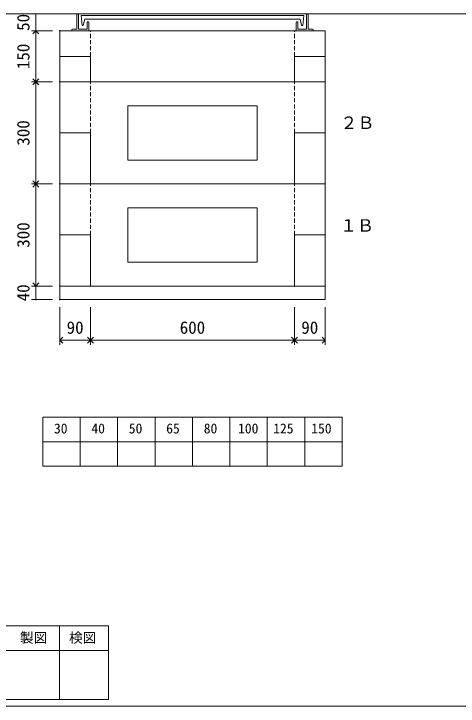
# Model space of a CAD drawing. Units: millimetres, scale not verified. Extents: x -4890 to 18490, y -2287 to 2287.
# Drawn here: x 540 to 1846, y -1988 to 47 of the extents above; entities that cross this region are included whole.
import ezdxf
from ezdxf.enums import TextEntityAlignment as Align

# ---------------------------------------------------------------- set-up
doc = ezdxf.new("R2010")
doc.units = ezdxf.units.MM
doc.header["$LTSCALE"] = 10
doc.header["$PDMODE"] = 32
doc.header["$PDSIZE"] = 2
for name, pattern in [('DASHED1', [1.8, 1.2, -0.6]), ('USER2', [50.8, 31.75, -6.35, 6.35, -6.35]), ('USER5', [3.185, 0.01, -3.175])]:
    doc.linetypes.add(name, pattern=pattern)
for name, color, linetype, lineweight in [('0-1_Defpoints', 7, 'USER2', 5), ('0-2_waku', 7, 'Continuous', 18), ('0-3_gaikei', 7, 'Continuous', 18), ('0-4_kakure', 7, 'USER5', 18), ('0-5_sunpou', 7, 'Continuous', 5), ('0-8_uchigawa', 6, 'Continuous', 18), ('0-A_futa', 3, 'Continuous', 18), ('0-B_GL', 4, 'Continuous', 18), ('0-D_文字１', 7, 'Continuous', 18)]:
    doc.layers.add(name, color=color, linetype=linetype, lineweight=lineweight)
doc.styles.add('ＭＳ ゴシック', font='')
doc.styles.get('ＭＳ ゴシック').set_extended_font_data('MS Gothic')

# ---------------------------------------------------------------- blocks, each defined once
blk = doc.blocks.new('_Open90')
at = {"layer": '0-5_sunpou'}
blk.add_line((0, 0), (-1, 0), dxfattribs=at)
blk.add_lwpolyline([(-0.5, 0.5), (0, 0), (-0.5, -0.5)], dxfattribs=at)
blk = doc.blocks.new('D71')
at = {"layer": '0-1_Defpoints'}
for p in [(2122.32, 1764.36), (2052.02, 1464.36), (2122.32, 1464.36)]:
    blk.add_point(p, dxfattribs=at)
at = {"layer": '0-5_sunpou'}
for p, q in [((2100.32, 1764.36), (2039.02, 1764.36)), ((2052.02, 1746.36), (2052.02, 1482.36)), ((2100.32, 1464.36), (2039.02, 1464.36))]:
    blk.add_line(p, q, dxfattribs=at)
at = {"layer": '0-5_sunpou', "xscale": 18, "yscale": 18}
for p, rotation in [((2052.02, 1764.36), 90), ((2052.02, 1464.36), 270)]:
    blk.add_blockref('_Open90', p, dxfattribs=dict(at, rotation=rotation))
at = {"layer": '0-5_sunpou', "style": 'ＭＳ ゴシック'}
blk.add_text('300', height=36.66, rotation=90, dxfattribs=at).set_placement((2044.02, 1576.86), align=Align.BOTTOM_LEFT)
blk = doc.blocks.new('D73')
at = {"layer": '0-1_Defpoints'}
for p in [(2122.32, 2064.36), (2052.02, 1764.36), (2122.32, 1764.36)]:
    blk.add_point(p, dxfattribs=at)
at = {"layer": '0-5_sunpou'}
for p, q in [((2100.32, 2064.36), (2039.02, 2064.36)), ((2052.02, 2046.36), (2052.02, 1782.36)), ((2100.32, 1764.36), (2039.02, 1764.36))]:
    blk.add_line(p, q, dxfattribs=at)
at = {"layer": '0-5_sunpou', "xscale": 18, "yscale": 18}
for p, rotation in [((2052.02, 2064.36), 90), ((2052.02, 1764.36), 270)]:
    blk.add_blockref('_Open90', p, dxfattribs=dict(at, rotation=rotation))
at = {"layer": '0-5_sunpou', "style": 'ＭＳ ゴシック'}
blk.add_text('300', height=36.66, rotation=90, dxfattribs=at).set_placement((2044.02, 1876.86), align=Align.BOTTOM_LEFT)
blk = doc.blocks.new('D74')
at = {"layer": '0-1_Defpoints'}
for p in [(2122.32, 2214.36), (2052.02, 2064.36), (2122.32, 2064.36)]:
    blk.add_point(p, dxfattribs=at)
at = {"layer": '0-5_sunpou'}
for p, q in [((2100.32, 2214.36), (2039.02, 2214.36)), ((2052.02, 2196.36), (2052.02, 2082.36)), ((2100.32, 2064.36), (2039.02, 2064.36))]:
    blk.add_line(p, q, dxfattribs=at)
at = {"layer": '0-5_sunpou', "xscale": 18, "yscale": 18}
for p, rotation in [((2052.02, 2214.36), 90), ((2052.02, 2064.36), 270)]:
    blk.add_blockref('_Open90', p, dxfattribs=dict(at, rotation=rotation))
at = {"layer": '0-5_sunpou', "style": 'ＭＳ ゴシック'}
blk.add_text('150', height=36.66, rotation=90, dxfattribs=at).set_placement((2044.02, 2101.86), align=Align.BOTTOM_LEFT)
blk = doc.blocks.new('D62')
at = {"layer": '0-1_Defpoints'}
for p in [(2122.32, 1464.36), (2052.02, 1424.36), (2122.32, 1424.36)]:
    blk.add_point(p, dxfattribs=at)
at = {"layer": '0-5_sunpou'}
for p, q in [((2100.32, 1464.36), (2039.02, 1464.36)), ((2052.02, 1464.36), (2052.02, 1424.36)), ((2100.32, 1424.36), (2039.02, 1424.36))]:
    blk.add_line(p, q, dxfattribs=at)
at = {"layer": '0-5_sunpou', "style": 'ＭＳ ゴシック'}
blk.add_text('40', height=36.66, rotation=90, dxfattribs=at).set_placement((2044.02, 1419.36), align=Align.BOTTOM_LEFT)

msp = doc.modelspace()

# ---------------------------------------------------------------- linework, layer by layer
at = {"layer": '0-2_waku'}
for p, q in [((625, -1138.59), (625, -1282.59)), ((625, -1138.59), (625, -1282.59)), ((625, -1138.59), (625, -1282.59)), ((625, -1138.59), (625, -1282.59)), ((625, -1138.59), (1505, -1138.59)), ((735, -1138.59), (735, -1282.59)), ((845, -1138.59), (845, -1282.59)), ((845, -1138.59), (845, -1282.59)), ((955, -1138.59), (955, -1282.59)), ((1065, -1138.59), (1065, -1282.59)), ((1175, -1138.59), (1175, -1282.59)), ((1285, -1138.59), (1285, -1282.59)), ((1395, -1138.59), (1395, -1282.59)), ((1505, -1138.59), (1505, -1282.59)), ((625, -1210.59), (1505, -1210.59)), ((625, -1282.59), (1505, -1282.59)), ((-1210, -1751.59), (818, -1751.59)), ((674, -1751.59), (674, -1967.59)), ((818, -1751.59), (818, -1967.59)), ((-1210, -1823.59), (818, -1823.59)), ((-1210, -1967.59), (818, -1967.59)), ((-1230, -1987.59), (4890, -1987.59)), ((-1230, -1987.59), (4890, -1987.59)), ((-1230, -1987.59), (4890, -1987.59))]:
    msp.add_line(p, q, dxfattribs=at)
at = {"layer": '0-3_gaikei'}
for p, q in [((1455, -2.59), (675, -2.59)), ((1455, -2.59), (675, -2.59)), ((1455, -2.59), (675, -2.59)), ((1455, -2.59), (675, -2.59)), ((1455, -2.59), (675, -2.59)), ((1455, -2.59), (675, -2.59)), ((1455, -2.59), (675, -2.59)), ((1455, -2.59), (675, -2.59)), ((1455, -2.59), (675, -2.59)), ((1455, -2.59), (675, -2.59)), ((1455, -2.59), (675, -2.59)), ((1455, -2.59), (675, -2.59)), ((1455, -2.59), (675, -2.59)), ((1455, -2.59), (675, -2.59)), ((1455, -2.59), (675, -2.59)), ((1455, -2.59), (675, -2.59)), ((1455, -2.59), (675, -2.59)), ((1455, -2.59), (675, -2.59)), ((1455, -2.59), (675, -2.59)), ((1455, -2.59), (675, -2.59)), ((675, -2.59), (675, -152.59)), ((1365, -2.59), (765, -2.59)), ((1365, -2.59), (765, -2.59)), ((1365, -2.59), (765, -2.59)), ((1365, -2.59), (765, -2.59)), ((1365, -2.59), (765, -2.59)), ((1455, -2.59), (1455, -152.59)), ((765, -77.59), (675, -77.59)), ((765, -152.59), (765, -77.59)), ((1455, -77.59), (1365, -77.59)), ((1365, -152.59), (1365, -77.59)), ((675, -152.59), (675, -302.59)), ((675, -152.59), (675, -302.59)), ((1455, -152.59), (675, -152.59)), ((1455, -152.59), (1455, -302.59)), ((765, -302.59), (675, -302.59)), ((675, -302.59), (675, -452.59)), ((765, -302.59), (765, -452.59)), ((765, -302.59), (765, -452.59)), ((1365, -302.59), (1365, -452.59)), ((1455, -302.59), (1455, -452.59)), ((675, -452.59), (675, -602.59)), ((675, -452.59), (675, -602.59)), ((1455, -452.59), (675, -452.59)), ((1455, -452.59), (675, -452.59)), ((1455, -452.59), (675, -452.59)), ((1455, -452.59), (675, -452.59)), ((1455, -452.59), (675, -452.59)), ((1455, -452.59), (675, -452.59)), ((1365, -452.59), (765, -452.59)), ((1365, -452.59), (765, -452.59)), ((1455, -452.59), (1455, -602.59)), ((1455, -452.59), (1455, -602.59)), ((765, -602.59), (675, -602.59)), ((675, -602.59), (675, -752.59)), ((765, -602.59), (765, -752.59)), ((765, -602.59), (765, -752.59)), ((1365, -602.59), (1365, -752.59)), ((1455, -602.59), (1365, -602.59)), ((1455, -602.59), (1455, -752.59)), ((1455, -752.59), (675, -752.59)), ((1455, -752.59), (675, -752.59)), ((1455, -752.59), (675, -752.59)), ((675, -792.59), (675, -752.59)), ((1365, -752.59), (765, -752.59)), ((1455, -792.59), (1455, -752.59)), ((1455, -792.59), (675, -792.59)), ((1455, -792.59), (675, -792.59))]:
    msp.add_line(p, q, dxfattribs=at)
msp.add_lwpolyline([(1455, -152.59), (1455, -302.59), (1365, -302.59)], dxfattribs=at)
at = {"layer": '0-4_kakure', "linetype": 'DASHED1', "lineweight": 5}
for p, q in [((765, -77.59), (765, -2.59)), ((1365, -77.59), (1365, -2.59)), ((765, -302.59), (765, -152.59)), ((1365, -302.59), (1365, -152.59)), ((765, -602.59), (765, -452.59)), ((1365, -602.59), (1365, -452.59))]:
    msp.add_line(p, q, dxfattribs=at)
at = {"layer": '0-5_sunpou'}
for p, q in [((653, 47.41), (591.71, 47.41)), ((604.71, 47.41), (604.71, -2.59)), ((653, -2.59), (591.71, -2.59)), ((653, -2.59), (591.71, -2.59)), ((675, -814.59), (675, -925.04)), ((765, -814.59), (765, -925.04)), ((765, -814.59), (765, -925.04)), ((1365, -814.59), (1365, -925.04)), ((1365, -814.59), (1365, -925.04)), ((1455, -814.59), (1455, -925.04)), ((693, -912.04), (747, -912.04)), ((783, -912.04), (1347, -912.04)), ((1383, -912.04), (1437, -912.04))]:
    msp.add_line(p, q, dxfattribs=at)
at = {"layer": '0-8_uchigawa'}
for p, q in [((1255, -222.59), (875, -222.59)), ((1255, -222.59), (875, -222.59)), ((1255, -222.59), (875, -222.59)), ((875, -382.59), (875, -222.59)), ((1255, -222.59), (875, -222.59)), ((1255, -222.59), (875, -222.59)), ((1255, -222.59), (875, -222.59)), ((1255, -382.59), (1255, -222.59)), ((1255, -382.59), (875, -382.59)), ((1255, -382.59), (875, -382.59)), ((1255, -382.59), (875, -382.59)), ((875, -682.59), (875, -522.59)), ((1255, -522.59), (875, -522.59)), ((1255, -522.59), (1255, -682.59)), ((1255, -682.59), (1255, -522.59)), ((1255, -682.59), (875, -682.59)), ((1255, -682.59), (875, -682.59))]:
    msp.add_line(p, q, dxfattribs=at)
for points in [[(875, -222.59), (875, -382.59), (875, -222.59)], [(1255, -222.59), (1255, -382.59), (1255, -222.59)], [(1255, -522.59), (875, -522.59), (875, -682.59)]]:
    msp.add_lwpolyline(points, dxfattribs=at)
at = {"layer": '0-A_futa'}
for p, q in [((725, 45.41), (725, 2.41)), ((727, 47.41), (730, 47.41)), ((730, 47.41), (730, 2.41)), ((737.81, 42.91), (1392.14, 42.91)), ((737.81, 42.91), (740.3, 12.91)), ((1392.14, 42.91), (1389.89, 12.91)), ((1400, 47.41), (1400, 2.41)), ((1400, 47.41), (1403, 47.41)), ((1405, 45.41), (1405, 2.41)), ((748.33, 31.91), (744.01, 12.91)), ((748.33, 31.91), (1381.67, 31.91)), ((755, 22.41), (755, 2.41)), ((757, 24.41), (758, 24.41)), ((760, 22.41), (760, -2.59)), ((1370, 22.41), (1370, -2.59)), ((1373, 24.41), (1372, 24.41)), ((1375, 22.41), (1375, 2.41)), ((1381.67, 31.91), (1385.99, 12.91)), ((710, 0.41), (710, -0.59)), ((710, 0.41), (710, -0.59)), ((710, 0.41), (710, -0.59)), ((712, 2.41), (725, 2.41)), ((712, 2.41), (725, 2.41)), ((712, 2.41), (725, 2.41)), ((730, 2.41), (755, 2.41)), ((730, 2.41), (755, 2.41)), ((730, 2.41), (755, 2.41)), ((740.3, 12.91), (744.01, 12.91)), ((1400, 2.41), (1375, 2.41)), ((1400, 2.41), (1375, 2.41)), ((1400, 2.41), (1375, 2.41)), ((1389.89, 12.91), (1385.99, 12.91)), ((1418, 2.41), (1405, 2.41)), ((1418, 2.41), (1405, 2.41)), ((1418, 2.41), (1405, 2.41)), ((1420, 0.41), (1420, -0.59)), ((1420, 0.41), (1420, -0.59)), ((1420, 0.41), (1420, -0.59)), ((760, -2.59), (712, -2.59)), ((760, -2.59), (712, -2.59)), ((760, -2.59), (712, -2.59)), ((760, -2.59), (712, -2.59)), ((760, -2.59), (712, -2.59)), ((1370, -2.59), (1418, -2.59)), ((1370, -2.59), (1418, -2.59)), ((1370, -2.59), (1418, -2.59)), ((1370, -2.59), (1418, -2.59)), ((1370, -2.59), (1418, -2.59))]:
    msp.add_line(p, q, dxfattribs=at)
for centre, start, end in [((727, 45.41), 90, 180), ((1403, 45.41), 0, 90), ((757, 22.41), 90, 180), ((758, 22.41), 0, 90), ((1372, 22.41), 90, 180), ((1373, 22.41), 0, 90), ((712, 0.41), 90, 180), ((712, 0.41), 90, 180), ((712, 0.41), 90, 180), ((1418, 0.41), 0, 90), ((1418, 0.41), 0, 90), ((1418, 0.41), 0, 90), ((712, -0.59), 180, 270), ((712, -0.59), 180, 270), ((712, -0.59), 180, 270), ((1418, -0.59), 270, 0), ((1418, -0.59), 270, 0), ((1418, -0.59), 270, 0)]:
    msp.add_arc(centre, 2, start, end, dxfattribs=at)
at = {"layer": '0-B_GL'}
msp.add_line((-1230, 47.41), (4890, 47.41), dxfattribs=at)
msp.add_line((-1230, 47.41), (4890, 47.41), dxfattribs=at)

# ---------------------------------------------------------------- block references
at = {"layer": '0-5_sunpou'}
for name in ['D74', 'D73', 'D71', 'D62']:
    msp.add_blockref(name, (-1447.32, -2216.96), dxfattribs=at)
at = {"layer": '0-5_sunpou', "xscale": 18, "yscale": 18, "rotation": 180}
for p in [(675, -912.04), (765, -912.04), (1365, -912.04)]:
    msp.add_blockref('_Open90', p, dxfattribs=at)
at = {"layer": '0-5_sunpou', "xscale": 18, "yscale": 18}
for p in [(765, -912.04), (1365, -912.04), (1455, -912.04)]:
    msp.add_blockref('_Open90', p, dxfattribs=at)

# ---------------------------------------------------------------- texts
at = {"layer": '0-5_sunpou', "style": 'ＭＳ ゴシック'}
msp.add_text('50', height=36.66, rotation=90, dxfattribs=at).set_placement((596.71, -2.59), align=Align.BOTTOM_LEFT)
for s, p in [('90', (695, -904.04)), ('600', (1027.5, -904.04)), ('90', (1385, -904.04))]:
    msp.add_text(s, height=36.66, dxfattribs=at).set_placement(p, align=Align.BOTTOM_LEFT)
at = {"layer": '0-D_文字１', "style": 'ＭＳ ゴシック'}
for s, height, p in [('２Ｂ', 36.66, (1500.15, -302.04)), ('１Ｂ', 36.66, (1498.83, -603.9)), ('30', 29.33, (657.75, -1194.76)), ('40', 29.33, (767.75, -1194.76)), ('50', 29.33, (877.75, -1194.76)), ('65', 29.33, (987.75, -1194.76)), ('80', 29.33, (1098.16, -1194.76)), ('100', 29.33, (1199.03, -1194.76)), ('125', 29.33, (1302.42, -1194.76)), ('150', 29.33, (1414.18, -1194.76)), ('製図', 29.33, (558.06, -1809.84)), ('検図', 29.33, (702.06, -1809.84))]:
    msp.add_text(s, height=height, dxfattribs=at).set_placement(p, align=Align.BOTTOM_LEFT)

doc.saveas('drawing.dxf')
